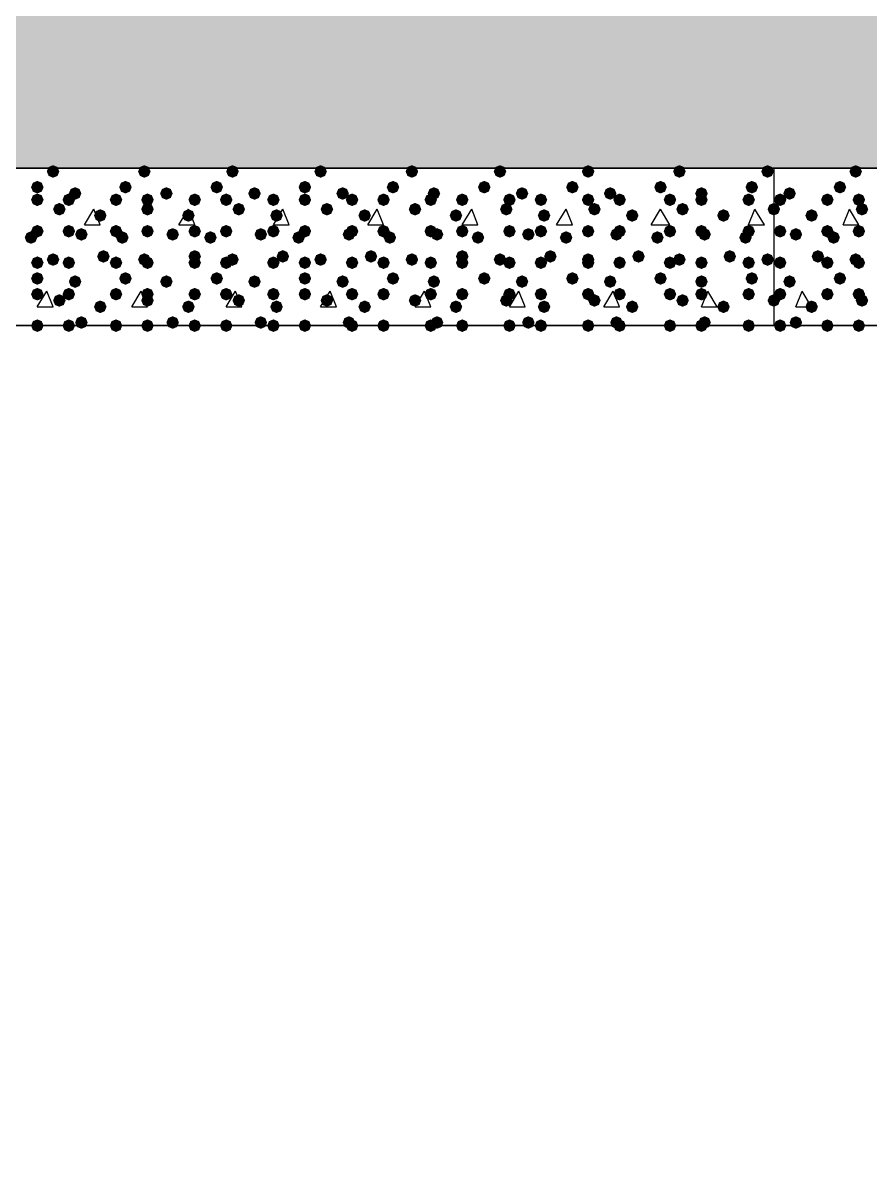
# Model space of a CAD drawing. Header units: millimetres. Extents: x 0 to 420, y 0 to 297.
# Drawn here: x 100.05 to 111.44, y 134.84 to 150.42 of the extents above; entities that cross this region are included whole.
import ezdxf

# ---------------------------------------------------------------- set-up
doc = ezdxf.new("R2010")
doc.units = ezdxf.units.MM
doc.layers.get('0').update_dxf_attribs({"linetype": 'CONTINUOUS'})

msp = doc.modelspace()

# ---------------------------------------------------------------- hatches: boundary and pattern name
at = {"true_color": 0x000008}
h = msp.add_hatch(color=0, dxfattribs=at)
h.paths.add_polyline_path([(379.603, 160.485667), (33.528, 160.485667), (379.603, 148.463)], flags=0)
h.paths.add_polyline_path([(33.528, 160.485667), (379.603, 148.463), (33.528, 148.463)], flags=0)
for points in [[(100.541667, 148.420667), (100.516796, 148.360871), (100.457, 148.336), (100.397204, 148.360871), (100.372333, 148.420667), (100.397204, 148.480462), (100.457, 148.505333), (100.516796, 148.480463)], [(101.769333, 148.420667), (101.744462, 148.360871), (101.684667, 148.336), (101.624871, 148.360871), (101.6, 148.420667), (101.624871, 148.480462), (101.684667, 148.505333), (101.744462, 148.480463)], [(102.954667, 148.420667), (102.929796, 148.360871), (102.87, 148.336), (102.810204, 148.360871), (102.785333, 148.420667), (102.810204, 148.480462), (102.87, 148.505333), (102.929796, 148.480463)], [(104.14, 148.420667), (104.115129, 148.360871), (104.055333, 148.336), (103.995538, 148.360871), (103.970667, 148.420667), (103.995537, 148.480462), (104.055333, 148.505333), (104.115129, 148.480463)], [(105.367667, 148.420667), (105.342796, 148.360871), (105.283, 148.336), (105.223204, 148.360871), (105.198333, 148.420667), (105.223204, 148.480462), (105.283, 148.505333), (105.342796, 148.480463)], [(106.553, 148.420667), (106.528129, 148.360871), (106.468333, 148.336), (106.408537, 148.360871), (106.383667, 148.420667), (106.408537, 148.480462), (106.468333, 148.505333), (106.528129, 148.480463)], [(107.738333, 148.420667), (107.713463, 148.360871), (107.653667, 148.336), (107.593871, 148.360871), (107.569, 148.420667), (107.593871, 148.480462), (107.653667, 148.505333), (107.713462, 148.480463)], [(108.966, 148.420667), (108.941129, 148.360871), (108.881333, 148.336), (108.821537, 148.360871), (108.796667, 148.420667), (108.821537, 148.480462), (108.881333, 148.505333), (108.941129, 148.480463)], [(110.151333, 148.420667), (110.126462, 148.360871), (110.066667, 148.336), (110.006871, 148.360871), (109.982, 148.420667), (110.006871, 148.480462), (110.066667, 148.505333), (110.126462, 148.480463)], [(100.33, 148.209), (100.305129, 148.149204), (100.245333, 148.124333), (100.185538, 148.149204), (100.160667, 148.209), (100.185537, 148.268796), (100.245333, 148.293667), (100.305129, 148.268796)], [(101.515333, 148.209), (101.490463, 148.149204), (101.430667, 148.124333), (101.370871, 148.149204), (101.346, 148.209), (101.370871, 148.268796), (101.430667, 148.293667), (101.490462, 148.268796)], [(102.743, 148.209), (102.718129, 148.149204), (102.658333, 148.124333), (102.598537, 148.149204), (102.573667, 148.209), (102.598537, 148.268796), (102.658333, 148.293667), (102.718129, 148.268796)], [(103.928333, 148.209), (103.903463, 148.149204), (103.843667, 148.124333), (103.783871, 148.149204), (103.759, 148.209), (103.783871, 148.268796), (103.843667, 148.293667), (103.903462, 148.268796)], [(105.113667, 148.209), (105.088796, 148.149204), (105.029, 148.124333), (104.969204, 148.149204), (104.944333, 148.209), (104.969204, 148.268796), (105.029, 148.293667), (105.088796, 148.268796)], [(106.341333, 148.209), (106.316463, 148.149204), (106.256667, 148.124333), (106.196871, 148.149204), (106.172, 148.209), (106.196871, 148.268796), (106.256667, 148.293667), (106.316462, 148.268796)], [(107.526667, 148.209), (107.501796, 148.149204), (107.442, 148.124333), (107.382204, 148.149204), (107.357333, 148.209), (107.382204, 148.268796), (107.442, 148.293667), (107.501796, 148.268796)], [(108.712, 148.209), (108.687129, 148.149204), (108.627333, 148.124333), (108.567538, 148.149204), (108.542667, 148.209), (108.567537, 148.268796), (108.627333, 148.293667), (108.687129, 148.268796)], [(109.939667, 148.209), (109.914796, 148.149204), (109.855, 148.124333), (109.795204, 148.149204), (109.770333, 148.209), (109.795204, 148.268796), (109.855, 148.293667), (109.914796, 148.268796)], [(100.33, 148.039667), (100.305129, 147.979871), (100.245333, 147.955), (100.185538, 147.979871), (100.160667, 148.039667), (100.185537, 148.099462), (100.245333, 148.124333), (100.305129, 148.099463)], [(100.753333, 148.039667), (100.728463, 147.979871), (100.668667, 147.955), (100.608871, 147.979871), (100.584, 148.039667), (100.608871, 148.099462), (100.668667, 148.124333), (100.728462, 148.099463)], [(100.838, 148.124333), (100.813129, 148.064537), (100.753333, 148.039667), (100.693537, 148.064537), (100.668667, 148.124333), (100.693537, 148.184129), (100.753333, 148.209), (100.813129, 148.184129)], [(101.388333, 148.039667), (101.363463, 147.979871), (101.303667, 147.955), (101.243871, 147.979871), (101.219, 148.039667), (101.243871, 148.099462), (101.303667, 148.124333), (101.363462, 148.099463)], [(101.811667, 148.039667), (101.786796, 147.979871), (101.727, 147.955), (101.667204, 147.979871), (101.642333, 148.039667), (101.667204, 148.099462), (101.727, 148.124333), (101.786796, 148.099463)], [(102.065667, 148.124333), (102.040796, 148.064537), (101.981, 148.039667), (101.921204, 148.064537), (101.896333, 148.124333), (101.921204, 148.184129), (101.981, 148.209), (102.040796, 148.184129)], [(102.446667, 148.039667), (102.421796, 147.979871), (102.362, 147.955), (102.302204, 147.979871), (102.277333, 148.039667), (102.302204, 148.099462), (102.362, 148.124333), (102.421796, 148.099463)], [(102.87, 148.039667), (102.845129, 147.979871), (102.785333, 147.955), (102.725538, 147.979871), (102.700667, 148.039667), (102.725537, 148.099462), (102.785333, 148.124333), (102.845129, 148.099463)], [(103.251, 148.124333), (103.226129, 148.064537), (103.166333, 148.039667), (103.106537, 148.064537), (103.081667, 148.124333), (103.106537, 148.184129), (103.166333, 148.209), (103.226129, 148.184129)], [(103.505, 148.039667), (103.480129, 147.979871), (103.420333, 147.955), (103.360538, 147.979871), (103.335667, 148.039667), (103.360537, 148.099462), (103.420333, 148.124333), (103.480129, 148.099463)], [(103.928333, 148.039667), (103.903463, 147.979871), (103.843667, 147.955), (103.783871, 147.979871), (103.759, 148.039667), (103.783871, 148.099462), (103.843667, 148.124333), (103.903462, 148.099463)], [(104.436333, 148.124333), (104.411463, 148.064537), (104.351667, 148.039667), (104.291871, 148.064537), (104.267, 148.124333), (104.291871, 148.184129), (104.351667, 148.209), (104.411462, 148.184129)], [(104.563333, 148.039667), (104.538463, 147.979871), (104.478667, 147.955), (104.418871, 147.979871), (104.394, 148.039667), (104.418871, 148.099462), (104.478667, 148.124333), (104.538462, 148.099463)], [(104.986667, 148.039667), (104.961796, 147.979871), (104.902, 147.955), (104.842204, 147.979871), (104.817333, 148.039667), (104.842204, 148.099462), (104.902, 148.124333), (104.961796, 148.099463)], [(105.621667, 148.039667), (105.596796, 147.979871), (105.537, 147.955), (105.477204, 147.979871), (105.452333, 148.039667), (105.477204, 148.099462), (105.537, 148.124333), (105.596796, 148.099463)], [(105.664, 148.124333), (105.639129, 148.064537), (105.579333, 148.039667), (105.519538, 148.064537), (105.494667, 148.124333), (105.519537, 148.184129), (105.579333, 148.209), (105.639129, 148.184129)], [(106.045, 148.039667), (106.020129, 147.979871), (105.960333, 147.955), (105.900538, 147.979871), (105.875667, 148.039667), (105.900537, 148.099462), (105.960333, 148.124333), (106.020129, 148.099463)], [(106.68, 148.039667), (106.655129, 147.979871), (106.595333, 147.955), (106.535538, 147.979871), (106.510667, 148.039667), (106.535537, 148.099462), (106.595333, 148.124333), (106.655129, 148.099463)], [(106.849333, 148.124333), (106.824462, 148.064537), (106.764667, 148.039667), (106.704871, 148.064537), (106.68, 148.124333), (106.704871, 148.184129), (106.764667, 148.209), (106.824462, 148.184129)], [(107.103333, 148.039667), (107.078463, 147.979871), (107.018667, 147.955), (106.958871, 147.979871), (106.934, 148.039667), (106.958871, 148.099462), (107.018667, 148.124333), (107.078462, 148.099463)], [(107.738333, 148.039667), (107.713463, 147.979871), (107.653667, 147.955), (107.593871, 147.979871), (107.569, 148.039667), (107.593871, 148.099462), (107.653667, 148.124333), (107.713462, 148.099463)], [(108.034667, 148.124333), (108.009796, 148.064537), (107.95, 148.039667), (107.890204, 148.064537), (107.865333, 148.124333), (107.890204, 148.184129), (107.95, 148.209), (108.009796, 148.184129)], [(108.161667, 148.039667), (108.136796, 147.979871), (108.077, 147.955), (108.017204, 147.979871), (107.992333, 148.039667), (108.017204, 148.099462), (108.077, 148.124333), (108.136796, 148.099463)], [(108.839, 148.039667), (108.814129, 147.979871), (108.754333, 147.955), (108.694538, 147.979871), (108.669667, 148.039667), (108.694537, 148.099462), (108.754333, 148.124333), (108.814129, 148.099463)], [(109.262333, 148.124333), (109.237463, 148.064537), (109.177667, 148.039667), (109.117871, 148.064537), (109.093, 148.124333), (109.117871, 148.184129), (109.177667, 148.209), (109.237462, 148.184129)], [(109.262333, 148.039667), (109.237463, 147.979871), (109.177667, 147.955), (109.117871, 147.979871), (109.093, 148.039667), (109.117871, 148.099462), (109.177667, 148.124333), (109.237462, 148.099463)], [(109.897333, 148.039667), (109.872463, 147.979871), (109.812667, 147.955), (109.752871, 147.979871), (109.728, 148.039667), (109.752871, 148.099462), (109.812667, 148.124333), (109.872462, 148.099463)], [(100.626333, 147.912667), (100.601463, 147.852871), (100.541667, 147.828), (100.481871, 147.852871), (100.457, 147.912667), (100.481871, 147.972462), (100.541667, 147.997333), (100.601462, 147.972463)], [(101.811667, 147.912667), (101.786796, 147.852871), (101.727, 147.828), (101.667204, 147.852871), (101.642333, 147.912667), (101.667204, 147.972462), (101.727, 147.997333), (101.786796, 147.972463)], [(103.039333, 147.912667), (103.014462, 147.852871), (102.954667, 147.828), (102.894871, 147.852871), (102.87, 147.912667), (102.894871, 147.972462), (102.954667, 147.997333), (103.014462, 147.972463)], [(104.224667, 147.912667), (104.199796, 147.852871), (104.14, 147.828), (104.080204, 147.852871), (104.055333, 147.912667), (104.080204, 147.972462), (104.14, 147.997333), (104.199796, 147.972463)], [(105.41, 147.912667), (105.385129, 147.852871), (105.325333, 147.828), (105.265538, 147.852871), (105.240667, 147.912667), (105.265537, 147.972462), (105.325333, 147.997333), (105.385129, 147.972463)], [(106.637667, 147.912667), (106.612796, 147.852871), (106.553, 147.828), (106.493204, 147.852871), (106.468333, 147.912667), (106.493204, 147.972462), (106.553, 147.997333), (106.612796, 147.972463)], [(107.823, 147.912667), (107.798129, 147.852871), (107.738333, 147.828), (107.678537, 147.852871), (107.653667, 147.912667), (107.678537, 147.972462), (107.738333, 147.997333), (107.798129, 147.972463)], [(109.008333, 147.912667), (108.983463, 147.852871), (108.923667, 147.828), (108.863871, 147.852871), (108.839, 147.912667), (108.863871, 147.972462), (108.923667, 147.997333), (108.983462, 147.972463)], [(110.236, 147.912667), (110.211129, 147.852871), (110.151333, 147.828), (110.091537, 147.852871), (110.066667, 147.912667), (110.091537, 147.972462), (110.151333, 147.997333), (110.211129, 147.972463)], [(101.176667, 147.828), (101.151796, 147.768204), (101.092, 147.743333), (101.032204, 147.768204), (101.007333, 147.828), (101.032204, 147.887796), (101.092, 147.912667), (101.151796, 147.887796)], [(102.362, 147.828), (102.337129, 147.768204), (102.277333, 147.743333), (102.217538, 147.768204), (102.192667, 147.828), (102.217537, 147.887796), (102.277333, 147.912667), (102.337129, 147.887796)], [(103.547333, 147.828), (103.522463, 147.768204), (103.462667, 147.743333), (103.402871, 147.768204), (103.378, 147.828), (103.402871, 147.887796), (103.462667, 147.912667), (103.522462, 147.887796)], [(104.732667, 147.828), (104.707796, 147.768204), (104.648, 147.743333), (104.588204, 147.768204), (104.563333, 147.828), (104.588204, 147.887796), (104.648, 147.912667), (104.707796, 147.887796)], [(105.960333, 147.828), (105.935463, 147.768204), (105.875667, 147.743333), (105.815871, 147.768204), (105.791, 147.828), (105.815871, 147.887796), (105.875667, 147.912667), (105.935462, 147.887796)], [(107.145667, 147.828), (107.120796, 147.768204), (107.061, 147.743333), (107.001204, 147.768204), (106.976333, 147.828), (107.001204, 147.887796), (107.061, 147.912667), (107.120796, 147.887796)], [(108.331, 147.828), (108.306129, 147.768204), (108.246333, 147.743333), (108.186537, 147.768204), (108.161667, 147.828), (108.186537, 147.887796), (108.246333, 147.912667), (108.306129, 147.887796)], [(109.558667, 147.828), (109.533796, 147.768204), (109.474, 147.743333), (109.414204, 147.768204), (109.389333, 147.828), (109.414204, 147.887796), (109.474, 147.912667), (109.533796, 147.887796)], [(100.33, 147.616333), (100.305129, 147.556537), (100.245333, 147.531667), (100.185538, 147.556537), (100.160667, 147.616333), (100.185537, 147.676129), (100.245333, 147.701), (100.305129, 147.676129)], [(100.753333, 147.616333), (100.728463, 147.556537), (100.668667, 147.531667), (100.608871, 147.556537), (100.584, 147.616333), (100.608871, 147.676129), (100.668667, 147.701), (100.728462, 147.676129)], [(100.922667, 147.574), (100.897796, 147.514204), (100.838, 147.489333), (100.778204, 147.514204), (100.753333, 147.574), (100.778204, 147.633796), (100.838, 147.658667), (100.897796, 147.633796)], [(101.388333, 147.616333), (101.363463, 147.556537), (101.303667, 147.531667), (101.243871, 147.556537), (101.219, 147.616333), (101.243871, 147.676129), (101.303667, 147.701), (101.363462, 147.676129)], [(101.811667, 147.616333), (101.786796, 147.556537), (101.727, 147.531667), (101.667204, 147.556537), (101.642333, 147.616333), (101.667204, 147.676129), (101.727, 147.701), (101.786796, 147.676129)], [(102.150333, 147.574), (102.125463, 147.514204), (102.065667, 147.489333), (102.005871, 147.514204), (101.981, 147.574), (102.005871, 147.633796), (102.065667, 147.658667), (102.125462, 147.633796)], [(102.446667, 147.616333), (102.421796, 147.556537), (102.362, 147.531667), (102.302204, 147.556537), (102.277333, 147.616333), (102.302204, 147.676129), (102.362, 147.701), (102.421796, 147.676129)], [(102.87, 147.616333), (102.845129, 147.556537), (102.785333, 147.531667), (102.725538, 147.556537), (102.700667, 147.616333), (102.725537, 147.676129), (102.785333, 147.701), (102.845129, 147.676129)], [(103.335667, 147.574), (103.310796, 147.514204), (103.251, 147.489333), (103.191204, 147.514204), (103.166333, 147.574), (103.191204, 147.633796), (103.251, 147.658667), (103.310796, 147.633796)], [(103.505, 147.616333), (103.480129, 147.556537), (103.420333, 147.531667), (103.360538, 147.556537), (103.335667, 147.616333), (103.360537, 147.676129), (103.420333, 147.701), (103.480129, 147.676129)], [(103.928333, 147.616333), (103.903463, 147.556537), (103.843667, 147.531667), (103.783871, 147.556537), (103.759, 147.616333), (103.783871, 147.676129), (103.843667, 147.701), (103.903462, 147.676129)], [(104.521, 147.574), (104.496129, 147.514204), (104.436333, 147.489333), (104.376537, 147.514204), (104.351667, 147.574), (104.376537, 147.633796), (104.436333, 147.658667), (104.496129, 147.633796)], [(104.563333, 147.616333), (104.538463, 147.556537), (104.478667, 147.531667), (104.418871, 147.556537), (104.394, 147.616333), (104.418871, 147.676129), (104.478667, 147.701), (104.538462, 147.676129)], [(104.986667, 147.616333), (104.961796, 147.556537), (104.902, 147.531667), (104.842204, 147.556537), (104.817333, 147.616333), (104.842204, 147.676129), (104.902, 147.701), (104.961796, 147.676129)], [(105.621667, 147.616333), (105.596796, 147.556537), (105.537, 147.531667), (105.477204, 147.556537), (105.452333, 147.616333), (105.477204, 147.676129), (105.537, 147.701), (105.596796, 147.676129)], [(105.706333, 147.574), (105.681462, 147.514204), (105.621667, 147.489333), (105.561871, 147.514204), (105.537, 147.574), (105.561871, 147.633796), (105.621667, 147.658667), (105.681462, 147.633796)], [(106.045, 147.616333), (106.020129, 147.556537), (105.960333, 147.531667), (105.900538, 147.556537), (105.875667, 147.616333), (105.900537, 147.676129), (105.960333, 147.701), (106.020129, 147.676129)], [(106.68, 147.616333), (106.655129, 147.556537), (106.595333, 147.531667), (106.535538, 147.556537), (106.510667, 147.616333), (106.535537, 147.676129), (106.595333, 147.701), (106.655129, 147.676129)], [(106.934, 147.574), (106.909129, 147.514204), (106.849333, 147.489333), (106.789538, 147.514204), (106.764667, 147.574), (106.789537, 147.633796), (106.849333, 147.658667), (106.909129, 147.633796)], [(107.103333, 147.616333), (107.078463, 147.556537), (107.018667, 147.531667), (106.958871, 147.556537), (106.934, 147.616333), (106.958871, 147.676129), (107.018667, 147.701), (107.078462, 147.676129)], [(107.738333, 147.616333), (107.713463, 147.556537), (107.653667, 147.531667), (107.593871, 147.556537), (107.569, 147.616333), (107.593871, 147.676129), (107.653667, 147.701), (107.713462, 147.676129)], [(108.119333, 147.574), (108.094462, 147.514204), (108.034667, 147.489333), (107.974871, 147.514204), (107.95, 147.574), (107.974871, 147.633796), (108.034667, 147.658667), (108.094462, 147.633796)], [(108.161667, 147.616333), (108.136796, 147.556537), (108.077, 147.531667), (108.017204, 147.556537), (107.992333, 147.616333), (108.017204, 147.676129), (108.077, 147.701), (108.136796, 147.676129)], [(108.839, 147.616333), (108.814129, 147.556537), (108.754333, 147.531667), (108.694538, 147.556537), (108.669667, 147.616333), (108.694537, 147.676129), (108.754333, 147.701), (108.814129, 147.676129)], [(109.262333, 147.616333), (109.237463, 147.556537), (109.177667, 147.531667), (109.117871, 147.556537), (109.093, 147.616333), (109.117871, 147.676129), (109.177667, 147.701), (109.237462, 147.676129)], [(109.304667, 147.574), (109.279796, 147.514204), (109.22, 147.489333), (109.160204, 147.514204), (109.135333, 147.574), (109.160204, 147.633796), (109.22, 147.658667), (109.279796, 147.633796)], [(109.897333, 147.616333), (109.872463, 147.556537), (109.812667, 147.531667), (109.752871, 147.556537), (109.728, 147.616333), (109.752871, 147.676129), (109.812667, 147.701), (109.872462, 147.676129)], [(100.245333, 147.531667), (100.220463, 147.471871), (100.160667, 147.447), (100.100871, 147.471871), (100.076, 147.531667), (100.100871, 147.591462), (100.160667, 147.616333), (100.220462, 147.591463)], [(101.473, 147.531667), (101.448129, 147.471871), (101.388333, 147.447), (101.328538, 147.471871), (101.303667, 147.531667), (101.328537, 147.591462), (101.388333, 147.616333), (101.448129, 147.591463)], [(102.658333, 147.531667), (102.633463, 147.471871), (102.573667, 147.447), (102.513871, 147.471871), (102.489, 147.531667), (102.513871, 147.591462), (102.573667, 147.616333), (102.633462, 147.591463)], [(103.843667, 147.531667), (103.818796, 147.471871), (103.759, 147.447), (103.699204, 147.471871), (103.674333, 147.531667), (103.699204, 147.591462), (103.759, 147.616333), (103.818796, 147.591463)], [(105.071333, 147.531667), (105.046462, 147.471871), (104.986667, 147.447), (104.926871, 147.471871), (104.902, 147.531667), (104.926871, 147.591462), (104.986667, 147.616333), (105.046462, 147.591463)], [(106.256667, 147.531667), (106.231796, 147.471871), (106.172, 147.447), (106.112204, 147.471871), (106.087333, 147.531667), (106.112204, 147.591462), (106.172, 147.616333), (106.231796, 147.591463)], [(107.442, 147.531667), (107.417129, 147.471871), (107.357333, 147.447), (107.297538, 147.471871), (107.272667, 147.531667), (107.297537, 147.591462), (107.357333, 147.616333), (107.417129, 147.591463)], [(108.669667, 147.531667), (108.644796, 147.471871), (108.585, 147.447), (108.525204, 147.471871), (108.500333, 147.531667), (108.525204, 147.591462), (108.585, 147.616333), (108.644796, 147.591463)], [(109.855, 147.531667), (109.830129, 147.471871), (109.770333, 147.447), (109.710538, 147.471871), (109.685667, 147.531667), (109.710537, 147.591462), (109.770333, 147.616333), (109.830129, 147.591463)], [(101.219, 147.277667), (101.194129, 147.217871), (101.134333, 147.193), (101.074538, 147.217871), (101.049667, 147.277667), (101.074537, 147.337462), (101.134333, 147.362333), (101.194129, 147.337463)], [(102.446667, 147.277667), (102.421796, 147.217871), (102.362, 147.193), (102.302204, 147.217871), (102.277333, 147.277667), (102.302204, 147.337462), (102.362, 147.362333), (102.421796, 147.337463)], [(103.632, 147.277667), (103.607129, 147.217871), (103.547333, 147.193), (103.487538, 147.217871), (103.462667, 147.277667), (103.487537, 147.337462), (103.547333, 147.362333), (103.607129, 147.337463)], [(104.817333, 147.277667), (104.792463, 147.217871), (104.732667, 147.193), (104.672871, 147.217871), (104.648, 147.277667), (104.672871, 147.337462), (104.732667, 147.362333), (104.792462, 147.337463)], [(106.045, 147.277667), (106.020129, 147.217871), (105.960333, 147.193), (105.900538, 147.217871), (105.875667, 147.277667), (105.900537, 147.337462), (105.960333, 147.362333), (106.020129, 147.337463)], [(107.230333, 147.277667), (107.205463, 147.217871), (107.145667, 147.193), (107.085871, 147.217871), (107.061, 147.277667), (107.085871, 147.337462), (107.145667, 147.362333), (107.205462, 147.337463)], [(108.415667, 147.277667), (108.390796, 147.217871), (108.331, 147.193), (108.271204, 147.217871), (108.246333, 147.277667), (108.271204, 147.337462), (108.331, 147.362333), (108.390796, 147.337463)], [(109.643333, 147.277667), (109.618463, 147.217871), (109.558667, 147.193), (109.498871, 147.217871), (109.474, 147.277667), (109.498871, 147.337462), (109.558667, 147.362333), (109.618462, 147.337463)], [(100.33, 147.193), (100.305129, 147.133204), (100.245333, 147.108333), (100.185538, 147.133204), (100.160667, 147.193), (100.185537, 147.252796), (100.245333, 147.277667), (100.305129, 147.252796)], [(100.541667, 147.235333), (100.516796, 147.175537), (100.457, 147.150667), (100.397204, 147.175537), (100.372333, 147.235333), (100.397204, 147.295129), (100.457, 147.32), (100.516796, 147.295129)], [(100.753333, 147.193), (100.728463, 147.133204), (100.668667, 147.108333), (100.608871, 147.133204), (100.584, 147.193), (100.608871, 147.252796), (100.668667, 147.277667), (100.728462, 147.252796)], [(101.388333, 147.193), (101.363463, 147.133204), (101.303667, 147.108333), (101.243871, 147.133204), (101.219, 147.193), (101.243871, 147.252796), (101.303667, 147.277667), (101.363462, 147.252796)], [(101.769333, 147.235333), (101.744462, 147.175537), (101.684667, 147.150667), (101.624871, 147.175537), (101.6, 147.235333), (101.624871, 147.295129), (101.684667, 147.32), (101.744462, 147.295129)], [(101.811667, 147.193), (101.786796, 147.133204), (101.727, 147.108333), (101.667204, 147.133204), (101.642333, 147.193), (101.667204, 147.252796), (101.727, 147.277667), (101.786796, 147.252796)], [(102.446667, 147.193), (102.421796, 147.133204), (102.362, 147.108333), (102.302204, 147.133204), (102.277333, 147.193), (102.302204, 147.252796), (102.362, 147.277667), (102.421796, 147.252796)], [(102.87, 147.193), (102.845129, 147.133204), (102.785333, 147.108333), (102.725538, 147.133204), (102.700667, 147.193), (102.725537, 147.252796), (102.785333, 147.277667), (102.845129, 147.252796)], [(102.954667, 147.235333), (102.929796, 147.175537), (102.87, 147.150667), (102.810204, 147.175537), (102.785333, 147.235333), (102.810204, 147.295129), (102.87, 147.32), (102.929796, 147.295129)], [(103.505, 147.193), (103.480129, 147.133204), (103.420333, 147.108333), (103.360538, 147.133204), (103.335667, 147.193), (103.360537, 147.252796), (103.420333, 147.277667), (103.480129, 147.252796)], [(103.928333, 147.193), (103.903463, 147.133204), (103.843667, 147.108333), (103.783871, 147.133204), (103.759, 147.193), (103.783871, 147.252796), (103.843667, 147.277667), (103.903462, 147.252796)], [(104.14, 147.235333), (104.115129, 147.175537), (104.055333, 147.150667), (103.995538, 147.175537), (103.970667, 147.235333), (103.995537, 147.295129), (104.055333, 147.32), (104.115129, 147.295129)], [(104.563333, 147.193), (104.538463, 147.133204), (104.478667, 147.108333), (104.418871, 147.133204), (104.394, 147.193), (104.418871, 147.252796), (104.478667, 147.277667), (104.538462, 147.252796)], [(104.986667, 147.193), (104.961796, 147.133204), (104.902, 147.108333), (104.842204, 147.133204), (104.817333, 147.193), (104.842204, 147.252796), (104.902, 147.277667), (104.961796, 147.252796)], [(105.367667, 147.235333), (105.342796, 147.175537), (105.283, 147.150667), (105.223204, 147.175537), (105.198333, 147.235333), (105.223204, 147.295129), (105.283, 147.32), (105.342796, 147.295129)], [(105.621667, 147.193), (105.596796, 147.133204), (105.537, 147.108333), (105.477204, 147.133204), (105.452333, 147.193), (105.477204, 147.252796), (105.537, 147.277667), (105.596796, 147.252796)], [(106.045, 147.193), (106.020129, 147.133204), (105.960333, 147.108333), (105.900538, 147.133204), (105.875667, 147.193), (105.900537, 147.252796), (105.960333, 147.277667), (106.020129, 147.252796)], [(106.553, 147.235333), (106.528129, 147.175537), (106.468333, 147.150667), (106.408537, 147.175537), (106.383667, 147.235333), (106.408537, 147.295129), (106.468333, 147.32), (106.528129, 147.295129)], [(106.68, 147.193), (106.655129, 147.133204), (106.595333, 147.108333), (106.535538, 147.133204), (106.510667, 147.193), (106.535537, 147.252796), (106.595333, 147.277667), (106.655129, 147.252796)], [(107.103333, 147.193), (107.078463, 147.133204), (107.018667, 147.108333), (106.958871, 147.133204), (106.934, 147.193), (106.958871, 147.252796), (107.018667, 147.277667), (107.078462, 147.252796)], [(107.738333, 147.235333), (107.713463, 147.175537), (107.653667, 147.150667), (107.593871, 147.175537), (107.569, 147.235333), (107.593871, 147.295129), (107.653667, 147.32), (107.713462, 147.295129)], [(107.738333, 147.193), (107.713463, 147.133204), (107.653667, 147.108333), (107.593871, 147.133204), (107.569, 147.193), (107.593871, 147.252796), (107.653667, 147.277667), (107.713462, 147.252796)], [(108.161667, 147.193), (108.136796, 147.133204), (108.077, 147.108333), (108.017204, 147.133204), (107.992333, 147.193), (108.017204, 147.252796), (108.077, 147.277667), (108.136796, 147.252796)], [(108.839, 147.193), (108.814129, 147.133204), (108.754333, 147.108333), (108.694538, 147.133204), (108.669667, 147.193), (108.694537, 147.252796), (108.754333, 147.277667), (108.814129, 147.252796)], [(108.966, 147.235333), (108.941129, 147.175537), (108.881333, 147.150667), (108.821537, 147.175537), (108.796667, 147.235333), (108.821537, 147.295129), (108.881333, 147.32), (108.941129, 147.295129)], [(109.262333, 147.193), (109.237463, 147.133204), (109.177667, 147.108333), (109.117871, 147.133204), (109.093, 147.193), (109.117871, 147.252796), (109.177667, 147.277667), (109.237462, 147.252796)], [(109.897333, 147.193), (109.872463, 147.133204), (109.812667, 147.108333), (109.752871, 147.133204), (109.728, 147.193), (109.752871, 147.252796), (109.812667, 147.277667), (109.872462, 147.252796)], [(110.151333, 147.235333), (110.126462, 147.175537), (110.066667, 147.150667), (110.006871, 147.175537), (109.982, 147.235333), (110.006871, 147.295129), (110.066667, 147.32), (110.126462, 147.295129)], [(100.33, 146.981333), (100.305129, 146.921537), (100.245333, 146.896667), (100.185538, 146.921537), (100.160667, 146.981333), (100.185537, 147.041129), (100.245333, 147.066), (100.305129, 147.041129)], [(100.838, 146.939), (100.813129, 146.879204), (100.753333, 146.854333), (100.693537, 146.879204), (100.668667, 146.939), (100.693537, 146.998796), (100.753333, 147.023667), (100.813129, 146.998796)], [(101.515333, 146.981333), (101.490463, 146.921537), (101.430667, 146.896667), (101.370871, 146.921537), (101.346, 146.981333), (101.370871, 147.041129), (101.430667, 147.066), (101.490462, 147.041129)], [(102.065667, 146.939), (102.040796, 146.879204), (101.981, 146.854333), (101.921204, 146.879204), (101.896333, 146.939), (101.921204, 146.998796), (101.981, 147.023667), (102.040796, 146.998796)], [(102.743, 146.981333), (102.718129, 146.921537), (102.658333, 146.896667), (102.598537, 146.921537), (102.573667, 146.981333), (102.598537, 147.041129), (102.658333, 147.066), (102.718129, 147.041129)], [(103.251, 146.939), (103.226129, 146.879204), (103.166333, 146.854333), (103.106537, 146.879204), (103.081667, 146.939), (103.106537, 146.998796), (103.166333, 147.023667), (103.226129, 146.998796)], [(103.928333, 146.981333), (103.903463, 146.921537), (103.843667, 146.896667), (103.783871, 146.921537), (103.759, 146.981333), (103.783871, 147.041129), (103.843667, 147.066), (103.903462, 147.041129)], [(104.436333, 146.939), (104.411463, 146.879204), (104.351667, 146.854333), (104.291871, 146.879204), (104.267, 146.939), (104.291871, 146.998796), (104.351667, 147.023667), (104.411462, 146.998796)], [(105.113667, 146.981333), (105.088796, 146.921537), (105.029, 146.896667), (104.969204, 146.921537), (104.944333, 146.981333), (104.969204, 147.041129), (105.029, 147.066), (105.088796, 147.041129)], [(105.664, 146.939), (105.639129, 146.879204), (105.579333, 146.854333), (105.519538, 146.879204), (105.494667, 146.939), (105.519537, 146.998796), (105.579333, 147.023667), (105.639129, 146.998796)], [(106.341333, 146.981333), (106.316463, 146.921537), (106.256667, 146.896667), (106.196871, 146.921537), (106.172, 146.981333), (106.196871, 147.041129), (106.256667, 147.066), (106.316462, 147.041129)], [(106.849333, 146.939), (106.824462, 146.879204), (106.764667, 146.854333), (106.704871, 146.879204), (106.68, 146.939), (106.704871, 146.998796), (106.764667, 147.023667), (106.824462, 146.998796)], [(107.526667, 146.981333), (107.501796, 146.921537), (107.442, 146.896667), (107.382204, 146.921537), (107.357333, 146.981333), (107.382204, 147.041129), (107.442, 147.066), (107.501796, 147.041129)], [(108.034667, 146.939), (108.009796, 146.879204), (107.95, 146.854333), (107.890204, 146.879204), (107.865333, 146.939), (107.890204, 146.998796), (107.95, 147.023667), (108.009796, 146.998796)], [(108.712, 146.981333), (108.687129, 146.921537), (108.627333, 146.896667), (108.567538, 146.921537), (108.542667, 146.981333), (108.567537, 147.041129), (108.627333, 147.066), (108.687129, 147.041129)], [(109.262333, 146.939), (109.237463, 146.879204), (109.177667, 146.854333), (109.117871, 146.879204), (109.093, 146.939), (109.117871, 146.998796), (109.177667, 147.023667), (109.237462, 146.998796)], [(109.939667, 146.981333), (109.914796, 146.921537), (109.855, 146.896667), (109.795204, 146.921537), (109.770333, 146.981333), (109.795204, 147.041129), (109.855, 147.066), (109.914796, 147.041129)], [(100.33, 146.769667), (100.305129, 146.709871), (100.245333, 146.685), (100.185538, 146.709871), (100.160667, 146.769667), (100.185537, 146.829462), (100.245333, 146.854333), (100.305129, 146.829463)], [(100.626333, 146.685), (100.601463, 146.625204), (100.541667, 146.600333), (100.481871, 146.625204), (100.457, 146.685), (100.481871, 146.744796), (100.541667, 146.769667), (100.601462, 146.744796)], [(100.753333, 146.769667), (100.728463, 146.709871), (100.668667, 146.685), (100.608871, 146.709871), (100.584, 146.769667), (100.608871, 146.829462), (100.668667, 146.854333), (100.728462, 146.829463)], [(101.388333, 146.769667), (101.363463, 146.709871), (101.303667, 146.685), (101.243871, 146.709871), (101.219, 146.769667), (101.243871, 146.829462), (101.303667, 146.854333), (101.363462, 146.829463)], [(101.811667, 146.769667), (101.786796, 146.709871), (101.727, 146.685), (101.667204, 146.709871), (101.642333, 146.769667), (101.667204, 146.829462), (101.727, 146.854333), (101.786796, 146.829463)], [(101.811667, 146.685), (101.786796, 146.625204), (101.727, 146.600333), (101.667204, 146.625204), (101.642333, 146.685), (101.667204, 146.744796), (101.727, 146.769667), (101.786796, 146.744796)], [(102.446667, 146.769667), (102.421796, 146.709871), (102.362, 146.685), (102.302204, 146.709871), (102.277333, 146.769667), (102.302204, 146.829462), (102.362, 146.854333), (102.421796, 146.829463)], [(102.87, 146.769667), (102.845129, 146.709871), (102.785333, 146.685), (102.725538, 146.709871), (102.700667, 146.769667), (102.725537, 146.829462), (102.785333, 146.854333), (102.845129, 146.829463)], [(103.039333, 146.685), (103.014462, 146.625204), (102.954667, 146.600333), (102.894871, 146.625204), (102.87, 146.685), (102.894871, 146.744796), (102.954667, 146.769667), (103.014462, 146.744796)], [(103.505, 146.769667), (103.480129, 146.709871), (103.420333, 146.685), (103.360538, 146.709871), (103.335667, 146.769667), (103.360537, 146.829462), (103.420333, 146.854333), (103.480129, 146.829463)], [(103.928333, 146.769667), (103.903463, 146.709871), (103.843667, 146.685), (103.783871, 146.709871), (103.759, 146.769667), (103.783871, 146.829462), (103.843667, 146.854333), (103.903462, 146.829463)], [(104.224667, 146.685), (104.199796, 146.625204), (104.14, 146.600333), (104.080204, 146.625204), (104.055333, 146.685), (104.080204, 146.744796), (104.14, 146.769667), (104.199796, 146.744796)], [(104.563333, 146.769667), (104.538463, 146.709871), (104.478667, 146.685), (104.418871, 146.709871), (104.394, 146.769667), (104.418871, 146.829462), (104.478667, 146.854333), (104.538462, 146.829463)], [(104.986667, 146.769667), (104.961796, 146.709871), (104.902, 146.685), (104.842204, 146.709871), (104.817333, 146.769667), (104.842204, 146.829462), (104.902, 146.854333), (104.961796, 146.829463)], [(105.41, 146.685), (105.385129, 146.625204), (105.325333, 146.600333), (105.265538, 146.625204), (105.240667, 146.685), (105.265537, 146.744796), (105.325333, 146.769667), (105.385129, 146.744796)], [(105.621667, 146.769667), (105.596796, 146.709871), (105.537, 146.685), (105.477204, 146.709871), (105.452333, 146.769667), (105.477204, 146.829462), (105.537, 146.854333), (105.596796, 146.829463)], [(106.045, 146.769667), (106.020129, 146.709871), (105.960333, 146.685), (105.900538, 146.709871), (105.875667, 146.769667), (105.900537, 146.829462), (105.960333, 146.854333), (106.020129, 146.829463)], [(106.637667, 146.685), (106.612796, 146.625204), (106.553, 146.600333), (106.493204, 146.625204), (106.468333, 146.685), (106.493204, 146.744796), (106.553, 146.769667), (106.612796, 146.744796)], [(106.68, 146.769667), (106.655129, 146.709871), (106.595333, 146.685), (106.535538, 146.709871), (106.510667, 146.769667), (106.535537, 146.829462), (106.595333, 146.854333), (106.655129, 146.829463)], [(107.103333, 146.769667), (107.078463, 146.709871), (107.018667, 146.685), (106.958871, 146.709871), (106.934, 146.769667), (106.958871, 146.829462), (107.018667, 146.854333), (107.078462, 146.829463)], [(107.738333, 146.769667), (107.713463, 146.709871), (107.653667, 146.685), (107.593871, 146.709871), (107.569, 146.769667), (107.593871, 146.829462), (107.653667, 146.854333), (107.713462, 146.829463)], [(107.823, 146.685), (107.798129, 146.625204), (107.738333, 146.600333), (107.678537, 146.625204), (107.653667, 146.685), (107.678537, 146.744796), (107.738333, 146.769667), (107.798129, 146.744796)], [(108.161667, 146.769667), (108.136796, 146.709871), (108.077, 146.685), (108.017204, 146.709871), (107.992333, 146.769667), (108.017204, 146.829462), (108.077, 146.854333), (108.136796, 146.829463)], [(108.839, 146.769667), (108.814129, 146.709871), (108.754333, 146.685), (108.694538, 146.709871), (108.669667, 146.769667), (108.694537, 146.829462), (108.754333, 146.854333), (108.814129, 146.829463)], [(109.008333, 146.685), (108.983463, 146.625204), (108.923667, 146.600333), (108.863871, 146.625204), (108.839, 146.685), (108.863871, 146.744796), (108.923667, 146.769667), (108.983462, 146.744796)], [(109.262333, 146.769667), (109.237463, 146.709871), (109.177667, 146.685), (109.117871, 146.709871), (109.093, 146.769667), (109.117871, 146.829462), (109.177667, 146.854333), (109.237462, 146.829463)], [(109.897333, 146.769667), (109.872463, 146.709871), (109.812667, 146.685), (109.752871, 146.709871), (109.728, 146.769667), (109.752871, 146.829462), (109.812667, 146.854333), (109.872462, 146.829463)], [(110.236, 146.685), (110.211129, 146.625204), (110.151333, 146.600333), (110.091537, 146.625204), (110.066667, 146.685), (110.091537, 146.744796), (110.151333, 146.769667), (110.211129, 146.744796)], [(101.176667, 146.600333), (101.151796, 146.540537), (101.092, 146.515667), (101.032204, 146.540537), (101.007333, 146.600333), (101.032204, 146.660129), (101.092, 146.685), (101.151796, 146.660129)], [(102.362, 146.600333), (102.337129, 146.540537), (102.277333, 146.515667), (102.217538, 146.540537), (102.192667, 146.600333), (102.217537, 146.660129), (102.277333, 146.685), (102.337129, 146.660129)], [(103.547333, 146.600333), (103.522463, 146.540537), (103.462667, 146.515667), (103.402871, 146.540537), (103.378, 146.600333), (103.402871, 146.660129), (103.462667, 146.685), (103.522462, 146.660129)], [(104.732667, 146.600333), (104.707796, 146.540537), (104.648, 146.515667), (104.588204, 146.540537), (104.563333, 146.600333), (104.588204, 146.660129), (104.648, 146.685), (104.707796, 146.660129)], [(105.960333, 146.600333), (105.935463, 146.540537), (105.875667, 146.515667), (105.815871, 146.540537), (105.791, 146.600333), (105.815871, 146.660129), (105.875667, 146.685), (105.935462, 146.660129)], [(107.145667, 146.600333), (107.120796, 146.540537), (107.061, 146.515667), (107.001204, 146.540537), (106.976333, 146.600333), (107.001204, 146.660129), (107.061, 146.685), (107.120796, 146.660129)], [(108.331, 146.600333), (108.306129, 146.540537), (108.246333, 146.515667), (108.186537, 146.540537), (108.161667, 146.600333), (108.186537, 146.660129), (108.246333, 146.685), (108.306129, 146.660129)], [(109.558667, 146.600333), (109.533796, 146.540537), (109.474, 146.515667), (109.414204, 146.540537), (109.389333, 146.600333), (109.414204, 146.660129), (109.474, 146.685), (109.533796, 146.660129)], [(100.33, 146.346333), (100.305129, 146.286537), (100.245333, 146.261667), (100.185538, 146.286537), (100.160667, 146.346333), (100.185537, 146.406129), (100.245333, 146.431), (100.305129, 146.406129)], [(100.753333, 146.346333), (100.728463, 146.286537), (100.668667, 146.261667), (100.608871, 146.286537), (100.584, 146.346333), (100.608871, 146.406129), (100.668667, 146.431), (100.728462, 146.406129)], [(100.922667, 146.388667), (100.897796, 146.328871), (100.838, 146.304), (100.778204, 146.328871), (100.753333, 146.388667), (100.778204, 146.448462), (100.838, 146.473333), (100.897796, 146.448463)], [(101.388333, 146.346333), (101.363463, 146.286537), (101.303667, 146.261667), (101.243871, 146.286537), (101.219, 146.346333), (101.243871, 146.406129), (101.303667, 146.431), (101.363462, 146.406129)], [(101.811667, 146.346333), (101.786796, 146.286537), (101.727, 146.261667), (101.667204, 146.286537), (101.642333, 146.346333), (101.667204, 146.406129), (101.727, 146.431), (101.786796, 146.406129)], [(102.150333, 146.388667), (102.125463, 146.328871), (102.065667, 146.304), (102.005871, 146.328871), (101.981, 146.388667), (102.005871, 146.448462), (102.065667, 146.473333), (102.125462, 146.448463)], [(102.446667, 146.346333), (102.421796, 146.286537), (102.362, 146.261667), (102.302204, 146.286537), (102.277333, 146.346333), (102.302204, 146.406129), (102.362, 146.431), (102.421796, 146.406129)], [(102.87, 146.346333), (102.845129, 146.286537), (102.785333, 146.261667), (102.725538, 146.286537), (102.700667, 146.346333), (102.725537, 146.406129), (102.785333, 146.431), (102.845129, 146.406129)], [(103.335667, 146.388667), (103.310796, 146.328871), (103.251, 146.304), (103.191204, 146.328871), (103.166333, 146.388667), (103.191204, 146.448462), (103.251, 146.473333), (103.310796, 146.448463)], [(103.505, 146.346333), (103.480129, 146.286537), (103.420333, 146.261667), (103.360538, 146.286537), (103.335667, 146.346333), (103.360537, 146.406129), (103.420333, 146.431), (103.480129, 146.406129)], [(103.928333, 146.346333), (103.903463, 146.286537), (103.843667, 146.261667), (103.783871, 146.286537), (103.759, 146.346333), (103.783871, 146.406129), (103.843667, 146.431), (103.903462, 146.406129)], [(104.521, 146.388667), (104.496129, 146.328871), (104.436333, 146.304), (104.376537, 146.328871), (104.351667, 146.388667), (104.376537, 146.448462), (104.436333, 146.473333), (104.496129, 146.448463)], [(104.563333, 146.346333), (104.538463, 146.286537), (104.478667, 146.261667), (104.418871, 146.286537), (104.394, 146.346333), (104.418871, 146.406129), (104.478667, 146.431), (104.538462, 146.406129)], [(104.986667, 146.346333), (104.961796, 146.286537), (104.902, 146.261667), (104.842204, 146.286537), (104.817333, 146.346333), (104.842204, 146.406129), (104.902, 146.431), (104.961796, 146.406129)], [(105.621667, 146.346333), (105.596796, 146.286537), (105.537, 146.261667), (105.477204, 146.286537), (105.452333, 146.346333), (105.477204, 146.406129), (105.537, 146.431), (105.596796, 146.406129)], [(105.706333, 146.388667), (105.681462, 146.328871), (105.621667, 146.304), (105.561871, 146.328871), (105.537, 146.388667), (105.561871, 146.448462), (105.621667, 146.473333), (105.681462, 146.448463)], [(106.045, 146.346333), (106.020129, 146.286537), (105.960333, 146.261667), (105.900538, 146.286537), (105.875667, 146.346333), (105.900537, 146.406129), (105.960333, 146.431), (106.020129, 146.406129)], [(106.68, 146.346333), (106.655129, 146.286537), (106.595333, 146.261667), (106.535538, 146.286537), (106.510667, 146.346333), (106.535537, 146.406129), (106.595333, 146.431), (106.655129, 146.406129)], [(106.934, 146.388667), (106.909129, 146.328871), (106.849333, 146.304), (106.789538, 146.328871), (106.764667, 146.388667), (106.789537, 146.448462), (106.849333, 146.473333), (106.909129, 146.448463)], [(107.103333, 146.346333), (107.078463, 146.286537), (107.018667, 146.261667), (106.958871, 146.286537), (106.934, 146.346333), (106.958871, 146.406129), (107.018667, 146.431), (107.078462, 146.406129)], [(107.738333, 146.346333), (107.713463, 146.286537), (107.653667, 146.261667), (107.593871, 146.286537), (107.569, 146.346333), (107.593871, 146.406129), (107.653667, 146.431), (107.713462, 146.406129)], [(108.119333, 146.388667), (108.094462, 146.328871), (108.034667, 146.304), (107.974871, 146.328871), (107.95, 146.388667), (107.974871, 146.448462), (108.034667, 146.473333), (108.094462, 146.448463)], [(108.161667, 146.346333), (108.136796, 146.286537), (108.077, 146.261667), (108.017204, 146.286537), (107.992333, 146.346333), (108.017204, 146.406129), (108.077, 146.431), (108.136796, 146.406129)], [(108.839, 146.346333), (108.814129, 146.286537), (108.754333, 146.261667), (108.694538, 146.286537), (108.669667, 146.346333), (108.694537, 146.406129), (108.754333, 146.431), (108.814129, 146.406129)], [(109.262333, 146.346333), (109.237463, 146.286537), (109.177667, 146.261667), (109.117871, 146.286537), (109.093, 146.346333), (109.117871, 146.406129), (109.177667, 146.431), (109.237462, 146.406129)], [(109.304667, 146.388667), (109.279796, 146.328871), (109.22, 146.304), (109.160204, 146.328871), (109.135333, 146.388667), (109.160204, 146.448462), (109.22, 146.473333), (109.279796, 146.448463)], [(109.897333, 146.346333), (109.872463, 146.286537), (109.812667, 146.261667), (109.752871, 146.286537), (109.728, 146.346333), (109.752871, 146.406129), (109.812667, 146.431), (109.872462, 146.406129)]]:
    msp.add_hatch(color=0, dxfattribs=at).paths.add_polyline_path(points, flags=0)
at = {"true_color": 0x000007}
for points in [[(111.336667, 148.420667), (111.311796, 148.360871), (111.252, 148.336), (111.192204, 148.360871), (111.167333, 148.420667), (111.192204, 148.480462), (111.252, 148.505333), (111.311796, 148.480463)], [(111.125, 148.209), (111.100129, 148.149204), (111.040333, 148.124333), (110.980538, 148.149204), (110.955667, 148.209), (110.980537, 148.268796), (111.040333, 148.293667), (111.100129, 148.268796)], [(110.320667, 148.039667), (110.295796, 147.979871), (110.236, 147.955), (110.176204, 147.979871), (110.151333, 148.039667), (110.176204, 148.099462), (110.236, 148.124333), (110.295796, 148.099463)], [(110.447667, 148.124333), (110.422796, 148.064537), (110.363, 148.039667), (110.303204, 148.064537), (110.278333, 148.124333), (110.303204, 148.184129), (110.363, 148.209), (110.422796, 148.184129)], [(110.955667, 148.039667), (110.930796, 147.979871), (110.871, 147.955), (110.811204, 147.979871), (110.786333, 148.039667), (110.811204, 148.099462), (110.871, 148.124333), (110.930796, 148.099463)], [(111.379, 148.039667), (111.354129, 147.979871), (111.294333, 147.955), (111.234538, 147.979871), (111.209667, 148.039667), (111.234537, 148.099462), (111.294333, 148.124333), (111.354129, 148.099463)], [(111.421333, 147.912667), (111.396463, 147.852871), (111.336667, 147.828), (111.276871, 147.852871), (111.252, 147.912667), (111.276871, 147.972462), (111.336667, 147.997333), (111.396462, 147.972463)], [(110.744, 147.828), (110.719129, 147.768204), (110.659333, 147.743333), (110.599538, 147.768204), (110.574667, 147.828), (110.599537, 147.887796), (110.659333, 147.912667), (110.719129, 147.887796)], [(110.320667, 147.616333), (110.295796, 147.556537), (110.236, 147.531667), (110.176204, 147.556537), (110.151333, 147.616333), (110.176204, 147.676129), (110.236, 147.701), (110.295796, 147.676129)], [(110.532333, 147.574), (110.507463, 147.514204), (110.447667, 147.489333), (110.387871, 147.514204), (110.363, 147.574), (110.387871, 147.633796), (110.447667, 147.658667), (110.507462, 147.633796)], [(110.955667, 147.616333), (110.930796, 147.556537), (110.871, 147.531667), (110.811204, 147.556537), (110.786333, 147.616333), (110.811204, 147.676129), (110.871, 147.701), (110.930796, 147.676129)], [(111.379, 147.616333), (111.354129, 147.556537), (111.294333, 147.531667), (111.234538, 147.556537), (111.209667, 147.616333), (111.234537, 147.676129), (111.294333, 147.701), (111.354129, 147.676129)], [(111.040333, 147.531667), (111.015463, 147.471871), (110.955667, 147.447), (110.895871, 147.471871), (110.871, 147.531667), (110.895871, 147.591462), (110.955667, 147.616333), (111.015462, 147.591463)], [(110.828667, 147.277667), (110.803796, 147.217871), (110.744, 147.193), (110.684204, 147.217871), (110.659333, 147.277667), (110.684204, 147.337462), (110.744, 147.362333), (110.803796, 147.337463)], [(110.320667, 147.193), (110.295796, 147.133204), (110.236, 147.108333), (110.176204, 147.133204), (110.151333, 147.193), (110.176204, 147.252796), (110.236, 147.277667), (110.295796, 147.252796)], [(110.955667, 147.193), (110.930796, 147.133204), (110.871, 147.108333), (110.811204, 147.133204), (110.786333, 147.193), (110.811204, 147.252796), (110.871, 147.277667), (110.930796, 147.252796)], [(111.336667, 147.235333), (111.311796, 147.175537), (111.252, 147.150667), (111.192204, 147.175537), (111.167333, 147.235333), (111.192204, 147.295129), (111.252, 147.32), (111.311796, 147.295129)], [(111.379, 147.193), (111.354129, 147.133204), (111.294333, 147.108333), (111.234538, 147.133204), (111.209667, 147.193), (111.234537, 147.252796), (111.294333, 147.277667), (111.354129, 147.252796)], [(110.447667, 146.939), (110.422796, 146.879204), (110.363, 146.854333), (110.303204, 146.879204), (110.278333, 146.939), (110.303204, 146.998796), (110.363, 147.023667), (110.422796, 146.998796)], [(111.125, 146.981333), (111.100129, 146.921537), (111.040333, 146.896667), (110.980538, 146.921537), (110.955667, 146.981333), (110.980537, 147.041129), (111.040333, 147.066), (111.100129, 147.041129)], [(110.320667, 146.769667), (110.295796, 146.709871), (110.236, 146.685), (110.176204, 146.709871), (110.151333, 146.769667), (110.176204, 146.829462), (110.236, 146.854333), (110.295796, 146.829463)], [(110.955667, 146.769667), (110.930796, 146.709871), (110.871, 146.685), (110.811204, 146.709871), (110.786333, 146.769667), (110.811204, 146.829462), (110.871, 146.854333), (110.930796, 146.829463)], [(111.379, 146.769667), (111.354129, 146.709871), (111.294333, 146.685), (111.234538, 146.709871), (111.209667, 146.769667), (111.234537, 146.829462), (111.294333, 146.854333), (111.354129, 146.829463)], [(111.421333, 146.685), (111.396463, 146.625204), (111.336667, 146.600333), (111.276871, 146.625204), (111.252, 146.685), (111.276871, 146.744796), (111.336667, 146.769667), (111.396462, 146.744796)], [(110.744, 146.600333), (110.719129, 146.540537), (110.659333, 146.515667), (110.599538, 146.540537), (110.574667, 146.600333), (110.599537, 146.660129), (110.659333, 146.685), (110.719129, 146.660129)], [(110.320667, 146.346333), (110.295796, 146.286537), (110.236, 146.261667), (110.176204, 146.286537), (110.151333, 146.346333), (110.176204, 146.406129), (110.236, 146.431), (110.295796, 146.406129)], [(110.532333, 146.388667), (110.507463, 146.328871), (110.447667, 146.304), (110.387871, 146.328871), (110.363, 146.388667), (110.387871, 146.448462), (110.447667, 146.473333), (110.507462, 146.448463)], [(110.955667, 146.346333), (110.930796, 146.286537), (110.871, 146.261667), (110.811204, 146.286537), (110.786333, 146.346333), (110.811204, 146.406129), (110.871, 146.431), (110.930796, 146.406129)], [(111.379, 146.346333), (111.354129, 146.286537), (111.294333, 146.261667), (111.234538, 146.286537), (111.209667, 146.346333), (111.234537, 146.406129), (111.294333, 146.431), (111.354129, 146.406129)]]:
    msp.add_hatch(color=0, dxfattribs=at).paths.add_polyline_path(points, flags=0)

# ---------------------------------------------------------------- linework, layer by layer
at = {"color": 0, "true_color": 0x000008}
msp.add_lwpolyline([(33.528, 160.485667), (379.603, 148.463), (33.528, 148.463)], close=True, dxfattribs=at)
at = {"color": 0, "true_color": 0x000007}
for points in [[(32.469667, 125.179667), (32.469667, 148.463), (380.661333, 148.463), (380.661333, 125.179667), (218.228333, 125.179667), (218.228333, 103.970667), (194.902667, 103.970667), (194.902667, 125.179667)], [(32.469667, 125.179667), (32.469667, 148.463), (380.661333, 148.463), (380.661333, 125.179667), (218.228333, 125.179667), (218.228333, 103.970667), (194.902667, 103.970667), (194.902667, 125.179667)], [(110.151333, 148.463), (110.151333, 146.346333), (112.268, 146.346333), (112.268, 148.463)]]:
    msp.add_lwpolyline(points, close=True, dxfattribs=at)
for points in [[(110.151333, 148.463), (91.059, 148.463)], [(111.082667, 147.701), (111.167333, 147.912667)], [(111.294333, 147.701), (111.167333, 147.912667)], [(111.082667, 147.701), (111.294333, 147.701)], [(110.447667, 146.600333), (110.532333, 146.812)], [(110.659333, 146.600333), (110.532333, 146.812)], [(110.447667, 146.600333), (110.659333, 146.600333)], [(91.059, 146.346333), (110.151333, 146.346333)]]:
    msp.add_lwpolyline(points, dxfattribs=at)
at = {"color": 0, "true_color": 0x000008}
for points in [[(100.880333, 147.701), (101.007333, 147.912667)], [(101.092, 147.701), (101.007333, 147.912667)], [(102.150333, 147.701), (102.277333, 147.912667)], [(102.362, 147.701), (102.277333, 147.912667)], [(103.420333, 147.701), (103.547333, 147.912667)], [(103.632, 147.701), (103.547333, 147.912667)], [(104.690333, 147.701), (104.817333, 147.912667)], [(104.902, 147.701), (104.817333, 147.912667)], [(105.960333, 147.701), (106.087333, 147.912667)], [(106.172, 147.701), (106.087333, 147.912667)], [(107.230333, 147.701), (107.357333, 147.912667)], [(107.442, 147.701), (107.357333, 147.912667)], [(108.500333, 147.701), (108.627333, 147.912667)], [(108.754333, 147.701), (108.627333, 147.912667)], [(109.812667, 147.701), (109.897333, 147.912667)], [(110.024333, 147.701), (109.897333, 147.912667)], [(100.880333, 147.701), (101.092, 147.701)], [(102.150333, 147.701), (102.362, 147.701)], [(103.420333, 147.701), (103.632, 147.701)], [(104.690333, 147.701), (104.902, 147.701)], [(105.960333, 147.701), (106.172, 147.701)], [(107.230333, 147.701), (107.442, 147.701)], [(108.500333, 147.701), (108.754333, 147.701)], [(109.812667, 147.701), (110.024333, 147.701)], [(100.245333, 146.600333), (100.372333, 146.812)], [(100.457, 146.600333), (100.372333, 146.812)], [(101.515333, 146.600333), (101.642333, 146.812)], [(101.727, 146.600333), (101.642333, 146.812)], [(102.785333, 146.600333), (102.912333, 146.812)], [(102.997, 146.600333), (102.912333, 146.812)], [(104.055333, 146.600333), (104.182333, 146.812)], [(104.267, 146.600333), (104.182333, 146.812)], [(105.325333, 146.600333), (105.452333, 146.812)], [(105.537, 146.600333), (105.452333, 146.812)], [(106.595333, 146.600333), (106.722333, 146.812)], [(106.807, 146.600333), (106.722333, 146.812)], [(107.865333, 146.600333), (107.992333, 146.812)], [(108.077, 146.600333), (107.992333, 146.812)], [(109.177667, 146.600333), (109.262333, 146.812)], [(109.389333, 146.600333), (109.262333, 146.812)], [(100.245333, 146.600333), (100.457, 146.600333)], [(101.515333, 146.600333), (101.727, 146.600333)], [(102.785333, 146.600333), (102.997, 146.600333)], [(104.055333, 146.600333), (104.267, 146.600333)], [(105.325333, 146.600333), (105.537, 146.600333)], [(106.595333, 146.600333), (106.807, 146.600333)], [(107.865333, 146.600333), (108.077, 146.600333)], [(109.177667, 146.600333), (109.389333, 146.600333)]]:
    msp.add_lwpolyline(points, dxfattribs=at)
at = {"color": 0, "true_color": 0x0000fd}
msp.add_lwpolyline([(216.111667, 127.296333), (378.544667, 127.296333), (378.544667, 146.346333), (34.586333, 146.346333), (34.586333, 127.296333), (197.019333, 127.296333), (197.019333, 106.087333), (216.111667, 106.087333)], close=True, dxfattribs=at)

doc.saveas('drawing.dxf')
